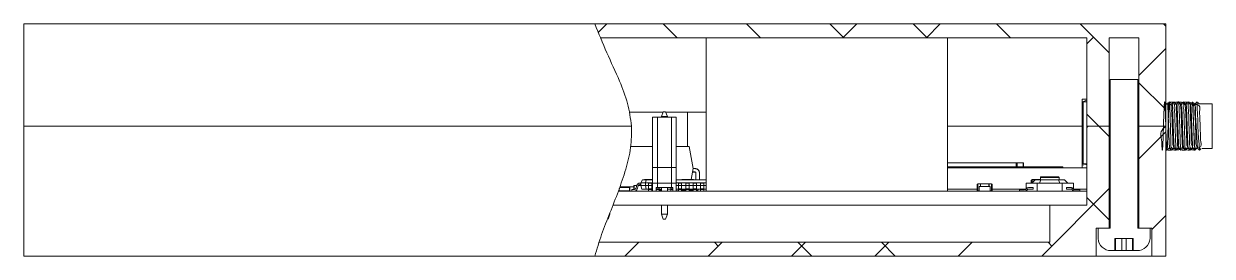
# Model space of a CAD drawing. Header units: millimetres. Extents: x 77 to 206, y 51 to 135.
# Drawn here: x 77.1 to 141.1, y 122.9 to 135.4 of the extents above; entities that cross this region are included whole.
import ezdxf

# ---------------------------------------------------------------- set-up
doc = ezdxf.new("R2010")
doc.units = ezdxf.units.MM

msp = doc.modelspace()

# ---------------------------------------------------------------- hatches: boundary and pattern name
at = {"linetype": 'Continuous', "lineweight": 0}
h = msp.add_hatch(dxfattribs=at)
h.set_pattern_fill('ANSI38', angle=90, style=0)
edge = h.paths.add_edge_path(flags=0)
edge.add_line((138.599, 135.434), (107.849, 135.434))
edge.add_spline(control_points=[(107.849, 135.434), (107.938, 135.182), (108.038, 134.932), (108.142, 134.684)], knot_values=[0.916719, 0.916719, 0.916719, 0.916719, 0.92171, 0.92171, 0.92171, 0.92171], weights=[1, 1, 1, 1], degree=3, periodic=0)
edge.add_line((108.142, 134.684), (134.349, 134.684))
edge.add_line((134.349, 134.684), (134.349, 129.934))
edge.add_line((134.349, 129.934), (135.549, 129.934))
edge.add_line((135.549, 129.934), (135.549, 134.684))
edge.add_line((135.549, 134.684), (137.149, 134.684))
edge.add_line((137.149, 134.684), (137.149, 129.934))
edge.add_line((137.149, 129.934), (138.599, 129.934))
edge.add_line((138.599, 129.934), (138.599, 135.434))
h = msp.add_hatch(dxfattribs=at)
h.set_pattern_fill('ANSI38', style=0)
edge = h.paths.add_edge_path(flags=0)
edge.add_spline(control_points=[(108.073, 123.684), (107.99, 123.433), (107.914, 123.183), (107.849, 122.934)], knot_values=[0.995022, 0.995022, 0.995022, 0.995022, 1, 1, 1, 1], weights=[1, 1, 1, 1], degree=3, periodic=0)
edge.add_line((107.849, 122.934), (134.849, 122.934))
edge.add_line((134.849, 122.934), (134.849, 124.434))
edge.add_line((134.849, 124.434), (135.549, 124.434))
edge.add_line((135.549, 124.434), (135.549, 129.934))
edge.add_line((135.549, 129.934), (134.349, 129.934))
edge.add_line((134.349, 129.934), (134.349, 125.684))
edge.add_line((134.349, 125.684), (132.349, 125.684))
edge.add_line((132.349, 125.684), (132.349, 123.684))
edge.add_line((132.349, 123.684), (108.073, 123.684))
h = msp.add_hatch(dxfattribs=at)
h.set_pattern_fill('ANSI38', style=0)
h.paths.add_polyline_path([(137.149, 129.934), (137.149, 124.434), (137.849, 124.434), (137.849, 122.934), (138.599, 122.934), (138.599, 129.934)], flags=0)

# ---------------------------------------------------------------- linework, layer by layer
at = {"color": 7, "linetype": 'Continuous', "lineweight": 15}
for p, q in [((77.099, 129.934), (77.099, 135.434)), ((107.849, 135.434), (77.099, 135.434)), ((138.599, 135.434), (107.849, 135.434)), ((138.599, 129.934), (138.599, 135.434)), ((134.349, 134.684), (108.142, 134.684)), ((113.849, 134.684), (113.849, 126.434)), ((126.849, 134.684), (126.849, 126.434)), ((134.349, 134.684), (134.349, 129.934)), ((135.549, 129.934), (135.549, 134.684)), ((137.149, 134.684), (135.549, 134.684)), ((137.149, 134.684), (137.149, 129.934)), ((135.599, 132.434), (137.099, 132.434)), ((135.599, 124.434), (135.599, 132.434)), ((137.099, 132.434), (137.099, 124.434)), ((134.099, 131.382), (134.099, 131.232)), ((134.099, 131.382), (134.349, 131.382)), ((134.099, 127.926), (134.099, 131.232)), ((134.113, 131.238), (134.349, 131.335)), ((134.149, 131.232), (134.349, 131.232)), ((134.149, 131.232), (134.149, 127.926)), ((140.038, 131.203), (140.163, 128.659)), ((109.695, 130.684), (111.526, 130.684)), ((111.534, 130.704), (111.439, 130.45)), ((111.534, 130.704), (111.663, 130.704)), ((111.759, 130.45), (111.663, 130.704)), ((111.671, 130.684), (112.849, 130.684)), ((112.849, 130.684), (113.849, 130.684)), ((138.638, 131.133), (138.599, 131.172)), ((138.686, 131.134), (138.637, 131.134)), ((138.936, 131.134), (138.887, 131.134)), ((139.186, 131.134), (139.137, 131.134)), ((139.436, 131.134), (139.387, 131.134)), ((139.686, 131.134), (139.637, 131.134)), ((139.936, 131.134), (139.887, 131.134)), ((140.186, 131.134), (140.137, 131.134)), ((141.099, 131.134), (140.387, 131.134)), ((141.099, 131.134), (141.099, 128.734)), ((109.83, 129.934), (77.099, 129.934)), ((77.099, 129.934), (77.099, 122.934)), ((110.964, 130.416), (110.964, 126.86)), ((110.964, 130.416), (111.218, 130.416)), ((111.218, 130.416), (111.98, 130.416)), ((111.218, 130.416), (111.218, 126.86)), ((111.439, 130.416), (111.439, 130.45)), ((111.759, 130.45), (111.439, 130.45)), ((111.759, 130.416), (111.759, 130.45)), ((111.98, 130.416), (111.98, 126.86)), ((111.98, 130.416), (112.234, 130.416)), ((112.234, 130.416), (112.234, 126.86)), ((126.849, 129.934), (134.099, 129.934)), ((135.549, 129.934), (134.349, 129.934)), ((134.349, 129.934), (134.349, 125.684)), ((135.549, 129.934), (135.599, 129.934)), ((135.549, 124.434), (135.549, 129.934)), ((137.099, 129.934), (137.149, 129.934)), ((138.599, 129.934), (137.149, 129.934)), ((137.149, 129.934), (137.149, 124.434)), ((138.599, 122.934), (138.599, 129.934)), ((109.778, 128.829), (110.964, 128.829)), ((109.779, 128.839), (110.964, 128.839)), ((112.234, 128.839), (112.925, 128.839)), ((112.234, 128.829), (112.925, 128.829)), ((113.139, 127.654), (112.925, 128.829)), ((112.935, 128.83), (113.148, 127.655)), ((138.761, 128.734), (138.811, 128.734)), ((139.011, 128.734), (139.061, 128.734)), ((139.261, 128.734), (139.311, 128.734)), ((139.511, 128.734), (139.561, 128.734)), ((139.761, 128.734), (139.811, 128.734)), ((140.011, 128.734), (140.061, 128.734)), ((140.261, 128.734), (140.271, 128.734)), ((140.411, 128.634), (140.511, 128.734)), ((140.551, 128.734), (141.099, 128.734)), ((110.964, 126.434), (110.964, 127.704)), ((111.218, 127.704), (110.964, 127.704)), ((111.218, 126.624), (111.218, 127.704)), ((111.218, 127.704), (111.98, 127.704)), ((111.98, 127.704), (111.98, 126.624)), ((111.98, 127.704), (112.234, 127.704)), ((112.234, 126.434), (112.234, 127.704)), ((113.031, 127.059), (113.139, 127.654)), ((113.041, 127.059), (113.148, 127.652)), ((113.249, 127.454), (113.112, 127.454)), ((113.139, 127.654), (113.149, 127.654)), ((113.249, 127.644), (113.249, 127.654)), ((113.249, 127.454), (113.249, 127.464)), ((113.289, 127.034), (113.289, 127.414)), ((113.289, 127.414), (113.299, 127.414)), ((113.479, 127.414), (113.489, 127.414)), ((113.489, 127.414), (113.489, 127.034)), ((126.849, 127.959), (130.532, 127.959)), ((127.017, 127.734), (126.849, 127.734)), ((134.349, 127.684), (126.849, 127.684)), ((127.017, 127.734), (127.017, 127.684)), ((127.105, 127.734), (127.017, 127.734)), ((127.105, 127.734), (127.105, 127.684)), ((127.47, 127.734), (127.105, 127.734)), ((127.47, 127.734), (127.47, 127.684)), ((127.601, 127.734), (127.47, 127.734)), ((127.601, 127.734), (127.601, 127.684)), ((127.717, 127.734), (127.601, 127.734)), ((128.242, 127.734), (127.717, 127.734)), ((127.717, 127.684), (127.717, 127.734)), ((128.242, 127.734), (128.242, 127.684)), ((128.359, 127.734), (128.242, 127.734)), ((128.359, 127.734), (128.359, 127.684)), ((128.374, 127.734), (128.359, 127.734)), ((128.374, 127.734), (128.374, 127.684)), ((128.417, 127.734), (128.374, 127.734)), ((128.417, 127.734), (128.417, 127.684)), ((128.476, 127.734), (128.417, 127.734)), ((128.476, 127.734), (128.476, 127.684)), ((128.549, 127.734), (128.476, 127.734)), ((128.549, 127.734), (128.549, 127.684)), ((128.899, 127.734), (128.549, 127.734)), ((128.899, 127.734), (128.899, 127.684)), ((129.015, 127.734), (128.899, 127.734)), ((129.015, 127.734), (129.015, 127.684)), ((129.03, 127.734), (129.015, 127.734)), ((129.03, 127.734), (129.03, 127.684)), ((129.059, 127.734), (129.03, 127.734)), ((129.059, 127.684), (129.059, 127.734)), ((129.117, 127.734), (129.059, 127.734)), ((129.117, 127.734), (129.117, 127.684)), ((129.176, 127.734), (129.117, 127.734)), ((129.176, 127.734), (129.176, 127.684)), ((129.249, 127.734), (129.176, 127.734)), ((129.249, 127.734), (129.249, 127.684)), ((129.365, 127.734), (129.249, 127.734)), ((129.365, 127.734), (129.365, 127.684)), ((129.438, 127.734), (129.365, 127.734)), ((129.438, 127.734), (129.438, 127.684)), ((129.497, 127.734), (129.438, 127.734)), ((129.497, 127.734), (129.497, 127.684)), ((129.555, 127.734), (129.497, 127.734)), ((129.555, 127.734), (129.555, 127.684)), ((129.584, 127.734), (129.555, 127.734)), ((129.584, 127.734), (129.584, 127.684)), ((129.599, 127.734), (129.584, 127.734)), ((129.599, 127.734), (129.599, 127.684)), ((132.749, 127.734), (129.599, 127.734)), ((130.532, 127.959), (130.586, 127.959)), ((130.586, 127.959), (130.917, 127.959)), ((130.917, 127.959), (130.939, 127.959)), ((130.939, 127.959), (130.939, 127.734)), ((132.749, 127.684), (132.749, 127.734)), ((132.749, 127.734), (133.049, 127.734)), ((133.049, 127.734), (133.049, 127.684)), ((134.099, 127.926), (134.099, 127.841)), ((134.099, 127.841), (134.099, 127.684)), ((109.964, 126.739), (109.949, 126.724)), ((109.949, 126.724), (109.949, 126.519)), ((109.964, 126.739), (109.989, 126.739)), ((109.989, 126.739), (109.989, 126.734)), ((109.989, 126.739), (110.103, 126.739)), ((109.989, 126.734), (110.101, 126.734)), ((110.104, 126.745), (110.054, 126.566)), ((110.186, 126.722), (110.136, 126.543)), ((110.191, 126.734), (110.336, 126.734)), ((110.336, 126.869), (110.268, 126.869)), ((110.336, 126.784), (110.268, 126.784)), ((110.423, 127.034), (110.336, 126.884)), ((110.586, 126.884), (110.336, 126.884)), ((110.336, 126.734), (110.336, 126.884)), ((110.336, 126.734), (110.386, 126.534)), ((110.336, 126.734), (110.586, 126.734)), ((110.423, 127.034), (110.622, 127.034)), ((110.531, 127.034), (110.531, 127.039)), ((110.551, 127.059), (110.964, 127.059)), ((110.586, 126.884), (110.622, 127.034)), ((110.964, 126.884), (110.586, 126.884)), ((110.586, 126.884), (110.586, 126.734)), ((110.586, 126.734), (110.749, 126.734)), ((110.607, 126.534), (110.586, 126.734)), ((110.622, 127.034), (110.964, 127.034)), ((110.924, 126.869), (110.749, 126.869)), ((110.749, 126.869), (110.749, 126.745)), ((110.924, 126.745), (110.749, 126.745)), ((110.749, 126.745), (110.749, 126.566)), ((110.924, 126.869), (110.924, 126.745)), ((110.924, 126.745), (110.924, 126.566)), ((110.924, 126.734), (110.964, 126.734)), ((111.218, 126.86), (110.964, 126.86)), ((111.218, 126.86), (111.98, 126.86)), ((112.234, 126.86), (111.98, 126.86)), ((112.234, 127.034), (113.849, 127.034)), ((113.849, 126.884), (112.234, 126.884)), ((112.234, 126.734), (112.349, 126.734)), ((112.524, 126.869), (112.349, 126.869)), ((112.349, 126.869), (112.349, 126.745)), ((112.524, 126.745), (112.349, 126.745)), ((112.349, 126.745), (112.349, 126.566)), ((112.524, 126.869), (112.524, 126.745)), ((112.524, 126.745), (112.524, 126.566)), ((112.524, 126.734), (112.749, 126.734)), ((112.531, 127.034), (112.531, 127.039)), ((112.551, 127.059), (113.146, 127.059)), ((112.924, 126.869), (112.749, 126.869)), ((112.749, 126.869), (112.749, 126.745)), ((112.924, 126.745), (112.749, 126.745)), ((112.749, 126.745), (112.749, 126.566)), ((112.924, 126.869), (112.924, 126.745)), ((112.924, 126.745), (112.924, 126.566)), ((112.924, 126.734), (113.149, 126.734)), ((113.324, 126.869), (113.149, 126.869)), ((113.149, 126.869), (113.149, 126.745)), ((113.324, 126.745), (113.149, 126.745)), ((113.149, 126.745), (113.149, 126.566)), ((113.166, 127.039), (113.166, 127.034)), ((113.324, 126.869), (113.324, 126.745)), ((113.324, 126.745), (113.324, 126.566)), ((113.324, 126.734), (113.549, 126.734)), ((113.724, 126.869), (113.549, 126.869)), ((113.549, 126.869), (113.549, 126.745)), ((113.724, 126.745), (113.549, 126.745)), ((113.549, 126.745), (113.549, 126.566)), ((113.724, 126.869), (113.724, 126.745)), ((113.724, 126.745), (113.724, 126.566)), ((113.724, 126.734), (113.849, 126.734)), ((128.449, 126.804), (128.479, 126.834)), ((128.479, 126.819), (128.449, 126.804)), ((128.449, 126.464), (128.449, 126.804)), ((128.479, 126.819), (128.479, 126.834)), ((128.479, 126.834), (128.619, 126.834)), ((128.479, 126.819), (128.479, 126.449)), ((128.619, 126.819), (128.479, 126.819)), ((128.619, 126.819), (128.619, 126.834)), ((128.624, 126.819), (128.619, 126.819)), ((128.624, 126.829), (128.624, 126.826)), ((128.624, 126.826), (128.624, 126.825)), ((129.074, 126.826), (128.624, 126.826)), ((128.624, 126.825), (128.624, 126.819)), ((128.624, 126.819), (128.624, 126.684)), ((129.074, 126.826), (129.074, 126.829)), ((129.074, 126.825), (129.074, 126.826)), ((129.074, 126.819), (129.074, 126.825)), ((129.074, 126.684), (129.074, 126.819)), ((129.074, 126.819), (129.079, 126.819)), ((129.079, 126.834), (129.079, 126.819)), ((129.079, 126.834), (129.219, 126.834)), ((129.219, 126.819), (129.079, 126.819)), ((129.219, 126.834), (129.219, 126.819)), ((129.219, 126.834), (129.249, 126.804)), ((129.219, 126.449), (129.219, 126.819)), ((129.249, 126.804), (129.219, 126.819)), ((129.249, 126.804), (129.249, 126.464)), ((131.079, 126.865), (131.079, 126.558)), ((131.079, 126.865), (131.676, 126.865)), ((131.349, 126.865), (131.349, 127.009)), ((131.384, 126.865), (131.561, 127.043)), ((131.399, 127.039), (131.399, 127.059)), ((131.399, 127.059), (131.569, 127.059)), ((131.561, 127.043), (131.876, 127.043)), ((131.574, 127.054), (131.574, 127.043)), ((131.574, 127.051), (131.849, 127.051)), ((131.676, 126.865), (131.676, 126.434)), ((131.676, 126.865), (133.022, 126.865)), ((131.802, 126.865), (131.876, 127.043)), ((131.849, 127.17), (131.849, 127.043)), ((131.874, 127.196), (132.823, 127.196)), ((131.876, 127.043), (132.822, 127.043)), ((132.896, 126.865), (132.822, 127.043)), ((132.822, 127.043), (133.136, 127.043)), ((132.849, 127.043), (132.849, 127.17)), ((133.022, 126.865), (133.022, 126.434)), ((133.022, 126.865), (133.619, 126.865)), ((133.136, 127.043), (133.314, 126.865)), ((133.619, 126.865), (133.619, 126.558)), ((109.119, 126.434), (134.349, 126.434)), ((109.163, 126.444), (109.719, 126.444)), ((109.166, 126.573), (109.166, 126.454)), ((109.719, 126.624), (109.183, 126.624)), ((109.719, 126.634), (109.187, 126.634)), ((109.949, 126.663), (109.196, 126.663)), ((109.2, 126.673), (109.949, 126.673)), ((109.719, 126.444), (109.719, 126.624)), ((109.729, 126.624), (109.729, 126.444)), ((109.992, 126.519), (109.836, 126.519)), ((109.836, 126.519), (109.836, 126.434)), ((110.607, 126.534), (110.386, 126.534)), ((110.749, 126.534), (110.607, 126.534)), ((110.924, 126.566), (110.749, 126.566)), ((110.749, 126.566), (110.749, 126.519)), ((110.924, 126.519), (110.749, 126.519)), ((110.749, 126.519), (110.749, 126.434)), ((110.924, 126.566), (110.924, 126.519)), ((110.964, 126.534), (110.924, 126.534)), ((110.924, 126.519), (110.924, 126.434)), ((111.218, 126.624), (111.154, 126.624)), ((111.154, 126.624), (111.154, 126.434)), ((111.324, 126.519), (111.154, 126.519)), ((111.98, 126.624), (111.218, 126.624)), ((111.324, 126.624), (111.324, 126.566)), ((111.324, 126.566), (111.324, 126.519)), ((111.439, 126.534), (111.324, 126.534)), ((111.324, 126.519), (111.324, 126.434)), ((111.439, 126.469), (111.324, 126.469)), ((111.439, 126.434), (111.439, 126.624)), ((111.759, 126.434), (111.759, 126.624)), ((111.949, 126.534), (111.759, 126.534)), ((111.949, 126.624), (111.949, 126.566)), ((111.949, 126.566), (111.949, 126.519)), ((111.949, 126.519), (111.949, 126.434)), ((112.043, 126.519), (111.949, 126.519)), ((111.98, 126.624), (112.043, 126.624)), ((112.043, 126.624), (112.043, 126.434)), ((112.349, 126.534), (112.234, 126.534)), ((112.234, 126.444), (112.349, 126.444)), ((112.524, 126.566), (112.349, 126.566)), ((112.349, 126.566), (112.349, 126.519)), ((112.349, 126.519), (112.349, 126.434)), ((112.524, 126.519), (112.349, 126.519)), ((112.524, 126.566), (112.524, 126.519)), ((112.749, 126.534), (112.524, 126.534)), ((112.524, 126.519), (112.524, 126.434)), ((112.524, 126.444), (112.534, 126.444)), ((112.531, 126.454), (112.531, 126.534)), ((112.531, 126.454), (112.581, 126.484)), ((112.581, 126.484), (112.551, 126.434)), ((112.924, 126.566), (112.749, 126.566)), ((112.749, 126.566), (112.749, 126.519)), ((112.749, 126.519), (112.749, 126.434)), ((112.924, 126.519), (112.749, 126.519)), ((112.924, 126.566), (112.924, 126.519)), ((113.149, 126.534), (112.924, 126.534)), ((112.924, 126.519), (112.924, 126.434)), ((113.146, 126.434), (113.116, 126.484)), ((113.146, 126.434), (113.149, 126.434)), ((113.324, 126.566), (113.149, 126.566)), ((113.149, 126.566), (113.149, 126.519)), ((113.149, 126.519), (113.149, 126.434)), ((113.324, 126.519), (113.149, 126.519)), ((113.324, 126.566), (113.324, 126.519)), ((113.549, 126.534), (113.324, 126.534)), ((113.324, 126.519), (113.324, 126.434)), ((113.418, 126.504), (113.359, 126.464)), ((113.724, 126.566), (113.549, 126.566)), ((113.549, 126.566), (113.549, 126.519)), ((113.549, 126.519), (113.549, 126.434)), ((113.724, 126.519), (113.549, 126.519)), ((113.724, 126.566), (113.724, 126.519)), ((113.849, 126.534), (113.724, 126.534)), ((113.724, 126.519), (113.724, 126.434)), ((113.849, 126.434), (126.849, 126.434)), ((128.449, 126.534), (126.849, 126.534)), ((128.449, 126.464), (128.479, 126.449)), ((128.479, 126.434), (128.449, 126.464)), ((128.479, 126.434), (128.479, 126.449)), ((128.549, 126.681), (128.551, 126.681)), ((128.549, 126.436), (128.549, 126.681)), ((128.549, 126.436), (128.551, 126.436)), ((128.551, 126.681), (128.551, 126.684)), ((128.551, 126.684), (129.146, 126.684)), ((129.146, 126.681), (128.551, 126.681)), ((128.551, 126.681), (128.551, 126.436)), ((128.551, 126.434), (128.551, 126.436)), ((128.551, 126.436), (129.146, 126.436)), ((129.146, 126.681), (129.146, 126.684)), ((129.146, 126.436), (129.146, 126.681)), ((129.146, 126.681), (129.149, 126.681)), ((129.146, 126.436), (129.149, 126.436)), ((129.146, 126.434), (129.146, 126.436)), ((129.149, 126.681), (129.149, 126.436)), ((129.219, 126.449), (129.249, 126.464)), ((129.249, 126.464), (129.219, 126.434)), ((129.219, 126.449), (129.219, 126.434)), ((131.059, 126.534), (129.249, 126.534)), ((130.724, 126.434), (130.724, 126.51)), ((130.724, 126.51), (130.978, 126.51)), ((131.079, 126.455), (131.079, 126.434)), ((131.453, 126.624), (131.231, 126.624)), ((131.453, 126.548), (131.231, 126.548)), ((131.453, 126.624), (131.453, 126.548)), ((133.244, 126.548), (133.244, 126.624)), ((133.244, 126.624), (133.466, 126.624)), ((133.244, 126.548), (133.466, 126.548)), ((133.619, 126.455), (133.619, 126.434)), ((134.349, 126.534), (133.638, 126.534)), ((133.974, 126.51), (133.72, 126.51)), ((133.974, 126.434), (133.974, 126.51)), ((108.827, 125.684), (132.349, 125.684)), ((111.439, 125.188), (111.439, 125.684)), ((111.759, 125.188), (111.759, 125.684)), ((132.349, 125.684), (132.349, 123.684)), ((132.349, 125.684), (134.349, 125.684)), ((108.664, 125.188), (108.568, 124.934)), ((108.664, 125.188), (108.664, 125.265)), ((111.439, 125.188), (111.759, 125.188)), ((111.534, 124.934), (111.439, 125.188)), ((111.663, 124.934), (111.534, 124.934)), ((111.663, 124.934), (111.759, 125.188)), ((134.849, 124.434), (134.849, 122.934)), ((134.849, 124.434), (135.549, 124.434)), ((134.949, 123.884), (134.949, 124.434)), ((134.949, 124.434), (135.599, 124.434)), ((137.099, 124.434), (137.749, 124.434)), ((137.149, 124.434), (137.849, 124.434)), ((137.749, 124.434), (137.749, 123.884)), ((137.849, 122.934), (137.849, 124.434)), ((108.073, 123.684), (132.349, 123.684)), ((136.848, 123.884), (135.85, 123.884)), ((135.85, 123.234), (135.85, 123.884)), ((135.881, 123.884), (135.881, 123.234)), ((136.223, 123.884), (136.223, 123.234)), ((136.464, 123.884), (136.464, 123.234)), ((136.809, 123.884), (136.809, 123.234)), ((136.848, 123.884), (136.848, 123.234)), ((136.848, 123.884), (136.848, 123.234)), ((77.099, 122.934), (107.849, 122.934)), ((107.849, 122.934), (134.849, 122.934)), ((137.849, 122.934), (134.849, 122.934)), ((135.85, 123.234), (135.649, 123.234)), ((135.85, 123.234), (135.881, 123.234)), ((135.881, 123.234), (136.223, 123.234)), ((136.223, 123.234), (136.343, 123.234)), ((136.343, 123.234), (136.464, 123.234)), ((136.464, 123.234), (136.809, 123.234)), ((136.809, 123.234), (136.848, 123.234)), ((137.049, 123.234), (136.848, 123.234)), ((136.848, 123.234), (136.848, 123.234)), ((137.849, 122.934), (138.599, 122.934))]:
    msp.add_line(p, q, dxfattribs=at)
at = {"color": 8, "linetype": 'Continuous', "lineweight": 15}
for p, q in [((112.849, 128.839), (112.849, 130.684)), ((113.249, 127.464), (113.114, 127.464)), ((113.249, 127.644), (113.147, 127.644)), ((113.299, 127.414), (113.299, 127.034)), ((113.479, 127.034), (113.479, 127.414)), ((130.532, 127.734), (130.532, 127.959)), ((130.586, 127.959), (130.586, 127.734)), ((130.917, 127.734), (130.917, 127.959)), ((109.964, 126.519), (109.964, 126.739)), ((110.54, 127.034), (110.531, 127.039)), ((110.551, 127.059), (110.566, 127.034)), ((112.54, 127.034), (112.531, 127.039)), ((112.551, 127.059), (112.566, 127.034)), ((113.131, 127.034), (113.146, 127.059)), ((113.166, 127.039), (113.158, 127.034)), ((128.619, 126.684), (128.619, 126.819)), ((129.079, 126.819), (129.079, 126.684)), ((131.399, 127.039), (131.399, 126.881)), ((131.557, 127.039), (131.399, 127.039)), ((131.569, 127.043), (131.569, 127.059)), ((132.849, 127.17), (131.849, 127.17)), ((110.734, 126.534), (110.734, 126.434)), ((110.924, 126.484), (110.964, 126.484)), ((111.324, 126.566), (111.154, 126.566)), ((111.324, 126.479), (111.439, 126.479)), ((112.043, 126.566), (111.949, 126.566)), ((112.581, 126.534), (112.581, 126.484)), ((112.581, 126.484), (112.749, 126.484)), ((112.924, 126.484), (113.116, 126.484)), ((113.116, 126.484), (113.116, 126.534)), ((113.116, 126.484), (113.149, 126.464)), ((128.479, 126.449), (128.549, 126.449)), ((129.149, 126.449), (129.219, 126.449))]:
    msp.add_line(p, q, dxfattribs=at)
at = {"color": 7, "linetype": 'Continuous', "lineweight": 15, "flags": 128}
msp.add_lwpolyline([(134.349, 127.9), (134.298, 127.906), (134.149, 127.926)], dxfattribs=at)
at = {"color": 7, "linetype": 'Continuous', "lineweight": 15}
for centre, radius, start, end in [((184.011, 132.016), 43.731, 181.04938, 184.43609), ((182.06, 132.116), 41.886, 181.35688, 184.6321), ((110.268, 126.699), 0.17, 90, 164.34468), ((110.268, 126.699), 0.085, 90, 164.34468), ((110.551, 127.039), 0.02, 90, 180), ((112.551, 127.039), 0.02, 90, 180), ((113.146, 127.039), 0.02, 0, 90), ((128.619, 126.829), 0.005, 0, 90), ((129.079, 126.829), 0.005, 90, 180), ((131.399, 127.009), 0.05, 90, 180), ((131.569, 127.054), 0.005, 0, 90), ((131.874, 127.17), 0.0254, 90, 180), ((132.823, 127.17), 0.0254, 0, 90), ((109.146, 126.454), 0.02, 270, 0), ((109.992, 126.584), 0.065, 270, 344.34468), ((109.992, 126.584), 0.15, 270, 344.34468), ((112.551, 126.454), 0.02, 180, 270), ((128.551, 126.681), 0.0025, 90, 180), ((128.551, 126.436), 0.0025, 180, 270), ((129.146, 126.681), 0.0025, 0, 90), ((129.146, 126.436), 0.0025, 270, 0), ((135.649, 123.936), 0.702, 184.24219, 270), ((137.049, 123.936), 0.702, 270, 355.75781)]:
    msp.add_arc(centre, radius, start, end, dxfattribs=at)
msp.add_ellipse((131.399, 127.009), major_axis=(0.05, 0), ratio=0.6, start_param=1.570796, end_param=3.141593, dxfattribs=at)
at = {"color": 7, "linetype": 'Continuous', "lineweight": 0}
for points, knots in [([(107.849, 135.434), (108.06, 134.913), (108.482, 133.874), (109.148, 132.48), (109.655, 131.171), (109.772, 130.341), (109.83, 129.934)], [0, 0, 0, 0, 0.286828, 0.573001, 0.790417, 1, 1, 1, 1]), ([(109.83, 129.934), (109.827, 129.547), (109.821, 128.76), (109.528, 127.591), (109.128, 126.428), (108.665, 125.267), (108.202, 124.112), (107.965, 123.323), (107.849, 122.934)], [0, 0, 0, 0, 0.1580582, 0.3213467, 0.4903711, 0.6624597, 0.8336144, 1, 1, 1, 1])]:
    msp.add_open_spline(points, degree=3, knots=knots, dxfattribs=at)
at = {"color": 7, "linetype": 'Continuous', "lineweight": 15}
for points, knots in [([(134.099, 131.232), (134.099, 131.233), (134.1, 131.233), (134.106, 131.236), (134.112, 131.238), (134.113, 131.238)], [0, 0, 0, 0, 0.399776, 0.798945, 1, 1, 1, 1]), ([(134.113, 131.238), (134.118, 131.237), (134.126, 131.234), (134.139, 131.233), (134.147, 131.233), (134.149, 131.232)], [0, 0, 0, 0, 0.421028, 0.842946, 1, 1, 1, 1]), ([(138.599, 129.934), (138.499, 129.842), (138.265, 129.629), (138.401, 129.158), (138.382, 128.818), (138.405, 128.625), (138.419, 128.626), (138.434, 128.816), (138.449, 129.167), (138.465, 129.629), (138.479, 130.137), (138.495, 130.614), (138.511, 130.993), (138.525, 131.218), (138.541, 131.258), (138.556, 131.104), (138.571, 130.781), (138.587, 130.337), (138.601, 129.832), (138.617, 129.343), (138.633, 128.94), (138.647, 128.68), (138.663, 128.602), (138.679, 128.718), (138.692, 129.01), (138.709, 129.435), (138.724, 129.933), (138.738, 130.432), (138.755, 130.857), (138.769, 131.149), (138.785, 131.266), (138.801, 131.187), (138.814, 130.928), (138.83, 130.526), (138.847, 130.036), (138.857, 129.532), (138.889, 129.086), (138.848, 128.767), (139.037, 128.624), (138.758, 128.643), (138.66, 128.649)], [0, 0, 0, 0, 0.020443, 0.047706, 0.074503, 0.100895, 0.128231, 0.154625, 0.181421, 0.208685, 0.234867, 0.261981, 0.289029, 0.315241, 0.342536, 0.369233, 0.395716, 0.423047, 0.449366, 0.476253, 0.503477, 0.529643, 0.556816, 0.583789, 0.610046, 0.637363, 0.663953, 0.69054, 0.717858, 0.744116, 0.771087, 0.798261, 0.824427, 0.851649, 0.878539, 0.904856, 0.932187, 0.958673, 0.985367, 1, 1, 1, 1]), ([(138.785, 131.233), (138.768, 131.216), (138.735, 131.183), (138.702, 131.15), (138.686, 131.134)], [0, 0, 0, 0, 0.503855, 1, 1, 1, 1]), ([(138.888, 131.133), (138.871, 131.15), (138.838, 131.183), (138.804, 131.216), (138.788, 131.233)], [0, 0, 0, 0, 0.499994, 1, 1, 1, 1]), ([(138.788, 131.218), (138.891, 131.222), (139.147, 131.231), (139.026, 131.049), (139.078, 130.74), (139.084, 130.392), (139.095, 130.067), (139.104, 129.735), (139.115, 129.413), (139.124, 129.123), (139.141, 128.888), (139.127, 128.724), (139.223, 128.625), (139.016, 128.647), (138.913, 128.658)], [0, 0, 0, 0, 0.077176, 0.190678, 0.305896, 0.384649, 0.461715, 0.536501, 0.614093, 0.692871, 0.770218, 0.844968, 0.922301, 1, 1, 1, 1]), ([(139.035, 131.233), (139.018, 131.216), (138.985, 131.183), (138.952, 131.15), (138.936, 131.134)], [0, 0, 0, 0, 0.503855, 1, 1, 1, 1]), ([(139.138, 131.133), (139.121, 131.15), (139.088, 131.183), (139.054, 131.216), (139.038, 131.233)], [0, 0, 0, 0, 0.499994, 1, 1, 1, 1]), ([(139.038, 131.209), (139.14, 131.221), (139.378, 131.249), (139.273, 131.189), (139.315, 131.055), (139.316, 130.847), (139.329, 130.577), (139.339, 130.264), (139.349, 129.935), (139.358, 129.605), (139.368, 129.292), (139.383, 129.021), (139.377, 128.815), (139.45, 128.658), (139.265, 128.65), (139.16, 128.645)], [0, 0, 0, 0, 0.05838, 0.136438, 0.211646, 0.287548, 0.365887, 0.444102, 0.519655, 0.595186, 0.673392, 0.751738, 0.827661, 0.902851, 1, 1, 1, 1]), ([(139.285, 131.233), (139.268, 131.216), (139.235, 131.183), (139.202, 131.15), (139.186, 131.134)], [0, 0, 0, 0, 0.503855, 1, 1, 1, 1]), ([(139.388, 131.133), (139.371, 131.15), (139.338, 131.183), (139.304, 131.216), (139.288, 131.233)], [0, 0, 0, 0, 0.499994, 1, 1, 1, 1]), ([(139.288, 131.232), (139.397, 131.222), (139.612, 131.203), (139.544, 130.986), (139.58, 130.661), (139.589, 130.247), (139.603, 129.8), (139.613, 129.367), (139.641, 128.999), (139.605, 128.742), (139.775, 128.624), (139.51, 128.642), (139.41, 128.648)], [0, 0, 0, 0, 0.106019, 0.207575, 0.312501, 0.418455, 0.520166, 0.624767, 0.730861, 0.832797, 0.937042, 1, 1, 1, 1]), ([(139.535, 131.233), (139.518, 131.216), (139.485, 131.183), (139.452, 131.15), (139.436, 131.134)], [0, 0, 0, 0, 0.503855, 1, 1, 1, 1]), ([(139.638, 131.133), (139.621, 131.15), (139.588, 131.183), (139.554, 131.216), (139.538, 131.233)], [0, 0, 0, 0, 0.499994, 1, 1, 1, 1]), ([(139.538, 131.221), (139.641, 131.225), (139.893, 131.235), (139.776, 131.096), (139.827, 130.822), (139.833, 130.401), (139.849, 129.851), (139.88, 129.269), (139.847, 128.829), (140.025, 128.622), (139.76, 128.645), (139.663, 128.653)], [0, 0, 0, 0, 0.070666, 0.17253, 0.273497, 0.378109, 0.512764, 0.649581, 0.786651, 0.921077, 1, 1, 1, 1]), ([(139.785, 131.233), (139.768, 131.216), (139.735, 131.183), (139.702, 131.15), (139.686, 131.134)], [0, 0, 0, 0, 0.503855, 1, 1, 1, 1]), ([(139.888, 131.133), (139.871, 131.15), (139.838, 131.183), (139.804, 131.216), (139.788, 131.233)], [0, 0, 0, 0, 0.499994, 1, 1, 1, 1]), ([(139.788, 131.215), (139.896, 131.209), (140.132, 131.195), (140.043, 130.868), (140.094, 130.358), (140.098, 129.752), (140.137, 129.185), (140.088, 128.778), (140.306, 128.605), (140.01, 128.652), (139.913, 128.667)], [0, 0, 0, 0, 0.112937, 0.247326, 0.386925, 0.521596, 0.6603, 0.796969, 0.933476, 1, 1, 1, 1]), ([(140.035, 131.233), (140.018, 131.216), (139.985, 131.183), (139.952, 131.15), (139.936, 131.134)], [0, 0, 0, 0, 0.503855, 1, 1, 1, 1]), ([(140.138, 131.133), (140.121, 131.15), (140.088, 131.183), (140.054, 131.216), (140.038, 131.233)], [0, 0, 0, 0, 0.499994, 1, 1, 1, 1]), ([(140.285, 131.233), (140.268, 131.216), (140.235, 131.183), (140.202, 131.15), (140.186, 131.134)], [0, 0, 0, 0, 0.503855, 1, 1, 1, 1]), ([(140.388, 131.133), (140.371, 131.15), (140.338, 131.183), (140.304, 131.216), (140.288, 131.233)], [0, 0, 0, 0, 0.499994, 1, 1, 1, 1]), ([(138.638, 131.118), (138.748, 131.112), (138.966, 131.101), (138.896, 130.848), (138.935, 130.481), (138.946, 130.028), (138.958, 129.563), (138.987, 129.151), (138.955, 128.856), (139.12, 128.726), (138.861, 128.737), (138.761, 128.742)], [0, 0, 0, 0, 0.115516, 0.229118, 0.347305, 0.464051, 0.578307, 0.696969, 0.811957, 0.927852, 1, 1, 1, 1]), ([(138.686, 131.125), (138.691, 131.115), (138.701, 131.092), (138.714, 130.849), (138.731, 130.481), (138.746, 130.028), (138.76, 129.563), (138.777, 129.149), (138.791, 128.863), (138.802, 128.726), (138.809, 128.746), (138.81, 128.749)], [0, 0, 0, 0, 0.112447, 0.232899, 0.358213, 0.481999, 0.603145, 0.728962, 0.850883, 0.973767, 1, 1, 1, 1]), ([(138.888, 131.119), (138.992, 131.123), (139.242, 131.133), (139.129, 130.963), (139.178, 130.678), (139.184, 130.357), (139.195, 130.057), (139.204, 129.751), (139.215, 129.454), (139.224, 129.185), (139.241, 128.968), (139.226, 128.817), (139.326, 128.727), (139.115, 128.744), (139.011, 128.753)], [0, 0, 0, 0, 0.080963, 0.194315, 0.30938, 0.388029, 0.464993, 0.539679, 0.617169, 0.695844, 0.773088, 0.847738, 0.924969, 1, 1, 1, 1]), ([(138.936, 131.111), (138.939, 131.115), (138.947, 131.128), (138.959, 130.96), (138.972, 130.679), (138.985, 130.357), (138.995, 130.057), (139.004, 129.751), (139.015, 129.453), (139.025, 129.185), (139.036, 128.968), (139.045, 128.818), (139.053, 128.741), (139.058, 128.743), (139.06, 128.744)], [0, 0, 0, 0, 0.062565, 0.183752, 0.306772, 0.390858, 0.473142, 0.552991, 0.635837, 0.71995, 0.802534, 0.882344, 0.964914, 1, 1, 1, 1]), ([(139.138, 131.111), (139.241, 131.122), (139.47, 131.148), (139.376, 131.093), (139.414, 130.969), (139.416, 130.777), (139.429, 130.528), (139.439, 130.239), (139.449, 129.935), (139.458, 129.63), (139.468, 129.341), (139.483, 129.091), (139.479, 128.901), (139.545, 128.751), (139.367, 128.746), (139.261, 128.744)], [0, 0, 0, 0, 0.062201, 0.139076, 0.213143, 0.287894, 0.365046, 0.442075, 0.516483, 0.590868, 0.667889, 0.745047, 0.819819, 0.893868, 1, 1, 1, 1]), ([(139.186, 131.129), (139.187, 131.13), (139.191, 131.143), (139.199, 131.09), (139.208, 130.97), (139.218, 130.777), (139.228, 130.528), (139.239, 130.239), (139.249, 129.935), (139.258, 129.63), (139.269, 129.341), (139.28, 129.091), (139.29, 128.901), (139.299, 128.766), (139.306, 128.753), (139.31, 128.747)], [0, 0, 0, 0, 0.012336, 0.095758, 0.176133, 0.257249, 0.340971, 0.42456, 0.505304, 0.586024, 0.669604, 0.753334, 0.834473, 0.914829, 1, 1, 1, 1]), ([(139.388, 131.133), (139.498, 131.124), (139.711, 131.106), (139.645, 130.905), (139.68, 130.605), (139.689, 130.223), (139.703, 129.81), (139.714, 129.411), (139.739, 129.071), (139.712, 128.833), (139.859, 128.726), (139.612, 128.737), (139.511, 128.742)], [0, 0, 0, 0, 0.107128, 0.20761, 0.311427, 0.416262, 0.516898, 0.620394, 0.725367, 0.826225, 0.929369, 1, 1, 1, 1]), ([(139.436, 131.128), (139.441, 131.119), (139.45, 131.1), (139.461, 130.905), (139.475, 130.605), (139.49, 130.223), (139.502, 129.81), (139.516, 129.411), (139.531, 129.069), (139.543, 128.839), (139.553, 128.729), (139.559, 128.744), (139.56, 128.746)], [0, 0, 0, 0, 0.101342, 0.208272, 0.31875, 0.430311, 0.537403, 0.64754, 0.759249, 0.866578, 0.97634, 1, 1, 1, 1]), ([(139.638, 131.122), (139.741, 131.126), (139.987, 131.137), (139.879, 131.006), (139.926, 130.753), (139.933, 130.365), (139.948, 129.858), (139.981, 129.32), (139.945, 128.913), (140.13, 128.725), (139.859, 128.743), (139.761, 128.749)], [0, 0, 0, 0, 0.074706, 0.176426, 0.277251, 0.381717, 0.516182, 0.652807, 0.789685, 0.923921, 1, 1, 1, 1]), ([(139.686, 131.116), (139.688, 131.12), (139.695, 131.132), (139.706, 131.004), (139.719, 130.754), (139.735, 130.364), (139.751, 129.858), (139.769, 129.318), (139.788, 128.922), (139.8, 128.726), (139.808, 128.753), (139.81, 128.758)], [0, 0, 0, 0, 0.051558, 0.160784, 0.269049, 0.381224, 0.525612, 0.672319, 0.819298, 0.963441, 1, 1, 1, 1]), ([(139.888, 131.116), (139.996, 131.111), (140.23, 131.1), (140.143, 130.796), (140.194, 130.326), (140.198, 129.766), (140.237, 129.243), (140.188, 128.866), (140.406, 128.709), (140.109, 128.749), (140.011, 128.762)], [0, 0, 0, 0, 0.114898, 0.248951, 0.388204, 0.522538, 0.660898, 0.797227, 0.933394, 1, 1, 1, 1]), ([(139.936, 131.11), (139.941, 131.106), (139.952, 131.095), (139.967, 130.795), (139.987, 130.326), (140.003, 129.767), (140.023, 129.24), (140.04, 128.877), (140.052, 128.708), (140.059, 128.741), (140.06, 128.744)], [0, 0, 0, 0, 0.112341, 0.255721, 0.404662, 0.548342, 0.696327, 0.842141, 0.987781, 1, 1, 1, 1]), ([(140.138, 131.105), (140.248, 131.098), (140.47, 131.084), (140.402, 130.727), (140.444, 130.238), (140.459, 129.674), (140.46, 129.175), (140.554, 128.793), (140.362, 128.765), (140.261, 128.751)], [0, 0, 0, 0, 0.138932, 0.278618, 0.423049, 0.562072, 0.706316, 0.846477, 1, 1, 1, 1]), ([(138.599, 128.695), (138.602, 128.692), (138.623, 128.671), (138.643, 128.651), (138.66, 128.634)], [0, 0, 0, 0, 0.181096, 1, 1, 1, 1]), ([(138.663, 128.634), (138.679, 128.651), (138.712, 128.684), (138.746, 128.717), (138.762, 128.734)], [0, 0, 0, 0, 0.503855, 1, 1, 1, 1]), ([(138.81, 128.734), (138.826, 128.718), (138.86, 128.684), (138.893, 128.651), (138.91, 128.634)], [0, 0, 0, 0, 0.499994, 1, 1, 1, 1]), ([(138.913, 128.634), (138.929, 128.651), (138.962, 128.684), (138.996, 128.717), (139.012, 128.734)], [0, 0, 0, 0, 0.503855, 1, 1, 1, 1]), ([(139.06, 128.734), (139.076, 128.718), (139.11, 128.684), (139.143, 128.651), (139.16, 128.634)], [0, 0, 0, 0, 0.499994, 1, 1, 1, 1]), ([(139.163, 128.634), (139.179, 128.651), (139.212, 128.684), (139.246, 128.717), (139.262, 128.734)], [0, 0, 0, 0, 0.503855, 1, 1, 1, 1]), ([(139.31, 128.734), (139.326, 128.718), (139.36, 128.684), (139.393, 128.651), (139.41, 128.634)], [0, 0, 0, 0, 0.499994, 1, 1, 1, 1]), ([(139.413, 128.634), (139.429, 128.651), (139.462, 128.684), (139.496, 128.717), (139.512, 128.734)], [0, 0, 0, 0, 0.503855, 1, 1, 1, 1]), ([(139.56, 128.734), (139.576, 128.718), (139.61, 128.684), (139.643, 128.651), (139.66, 128.634)], [0, 0, 0, 0, 0.499994, 1, 1, 1, 1]), ([(139.663, 128.634), (139.679, 128.651), (139.712, 128.684), (139.746, 128.717), (139.762, 128.734)], [0, 0, 0, 0, 0.503855, 1, 1, 1, 1]), ([(139.81, 128.734), (139.826, 128.718), (139.86, 128.684), (139.893, 128.651), (139.91, 128.634)], [0, 0, 0, 0, 0.499994, 1, 1, 1, 1]), ([(139.913, 128.634), (139.929, 128.651), (139.962, 128.684), (139.996, 128.717), (140.012, 128.734)], [0, 0, 0, 0, 0.503855, 1, 1, 1, 1]), ([(140.06, 128.734), (140.076, 128.718), (140.11, 128.684), (140.143, 128.651), (140.16, 128.634)], [0, 0, 0, 0, 0.499994, 1, 1, 1, 1]), ([(140.163, 128.634), (140.179, 128.651), (140.212, 128.684), (140.246, 128.717), (140.262, 128.734)], [0, 0, 0, 0, 0.503855, 1, 1, 1, 1]), ([(140.31, 128.734), (140.326, 128.718), (140.36, 128.684), (140.393, 128.651), (140.41, 128.634)], [0, 0, 0, 0, 0.499994, 1, 1, 1, 1]), ([(113.479, 127.414), (113.475, 127.444), (113.468, 127.504), (113.415, 127.581), (113.352, 127.623), (113.294, 127.641), (113.264, 127.643), (113.249, 127.644)], [0, 0, 0, 0, 0.24965, 0.499343, 0.749036, 0.874879, 1, 1, 1, 1]), ([(113.299, 127.414), (113.299, 127.417), (113.298, 127.424), (113.295, 127.433), (113.291, 127.442), (113.282, 127.452), (113.271, 127.459), (113.258, 127.463), (113.252, 127.463), (113.249, 127.464)], [0, 0, 0, 0, 0.127349, 0.249677, 0.372433, 0.501009, 0.754646, 0.875927, 1, 1, 1, 1]), ([(134.113, 127.931), (134.11, 127.931), (134.103, 127.93), (134.099, 127.928), (134.099, 127.927), (134.099, 127.926)], [0, 0, 0, 0, 0.431225, 0.862343, 1, 1, 1, 1]), ([(134.099, 127.841), (134.105, 127.842), (134.122, 127.844), (134.217, 127.859), (134.327, 127.871), (134.349, 127.874)], [0, 0, 0, 0, 0.345907, 0.870319, 1, 1, 1, 1]), ([(134.149, 127.926), (134.143, 127.927), (134.132, 127.929), (134.12, 127.93), (134.115, 127.931), (134.113, 127.931)], [0, 0, 0, 0, 0.433483, 0.867029, 1, 1, 1, 1]), ([(131.231, 126.624), (131.21, 126.623), (131.17, 126.62), (131.118, 126.601), (131.086, 126.571), (131.07, 126.545), (131.056, 126.529), (131.04, 126.518), (131.013, 126.511), (130.991, 126.51), (130.978, 126.51)], [0, 0, 0, 0, 0.217686, 0.41236, 0.55677, 0.661059, 0.720126, 0.776499, 0.862874, 1, 1, 1, 1]), ([(131.231, 126.548), (131.211, 126.548), (131.181, 126.548), (131.145, 126.524), (131.129, 126.496), (131.106, 126.469), (131.071, 126.449), (131.027, 126.437), (130.994, 126.435), (130.978, 126.434)], [0, 0, 0, 0, 0.202739, 0.300918, 0.42486, 0.530499, 0.664148, 0.828914, 1, 1, 1, 1]), ([(133.466, 126.624), (133.487, 126.623), (133.527, 126.62), (133.58, 126.601), (133.611, 126.571), (133.627, 126.545), (133.642, 126.529), (133.658, 126.518), (133.685, 126.511), (133.706, 126.51), (133.72, 126.51)], [0, 0, 0, 0, 0.217686, 0.41236, 0.55677, 0.661059, 0.720126, 0.776499, 0.862874, 1, 1, 1, 1]), ([(133.466, 126.548), (133.487, 126.548), (133.517, 126.548), (133.552, 126.524), (133.568, 126.496), (133.592, 126.469), (133.626, 126.449), (133.67, 126.437), (133.703, 126.435), (133.72, 126.434)], [0, 0, 0, 0, 0.202739, 0.300918, 0.42486, 0.530499, 0.664148, 0.828914, 1, 1, 1, 1])]:
    msp.add_open_spline(points, degree=3, knots=knots, dxfattribs=at)
for points in [[(113.249, 127.654), (113.28, 127.65), (113.343, 127.643), (113.422, 127.587), (113.478, 127.508), (113.485, 127.445), (113.489, 127.414)], [(113.289, 127.414), (113.288, 127.419), (113.287, 127.429), (113.278, 127.443), (113.264, 127.452), (113.254, 127.453), (113.249, 127.454)]]:
    msp.add_open_spline(points, degree=3, dxfattribs=at)
at = {"color": 8, "linetype": 'Continuous', "lineweight": 15}
msp.add_open_spline([(113.324, 126.459), (113.328, 126.459), (113.362, 126.465), (113.401, 126.493), (113.422, 126.526), (113.427, 126.534)], degree=3, knots=[0, 0, 0, 0, 0.1017438, 0.7907539, 1, 1, 1, 1], dxfattribs=at)

doc.saveas('drawing.dxf')
